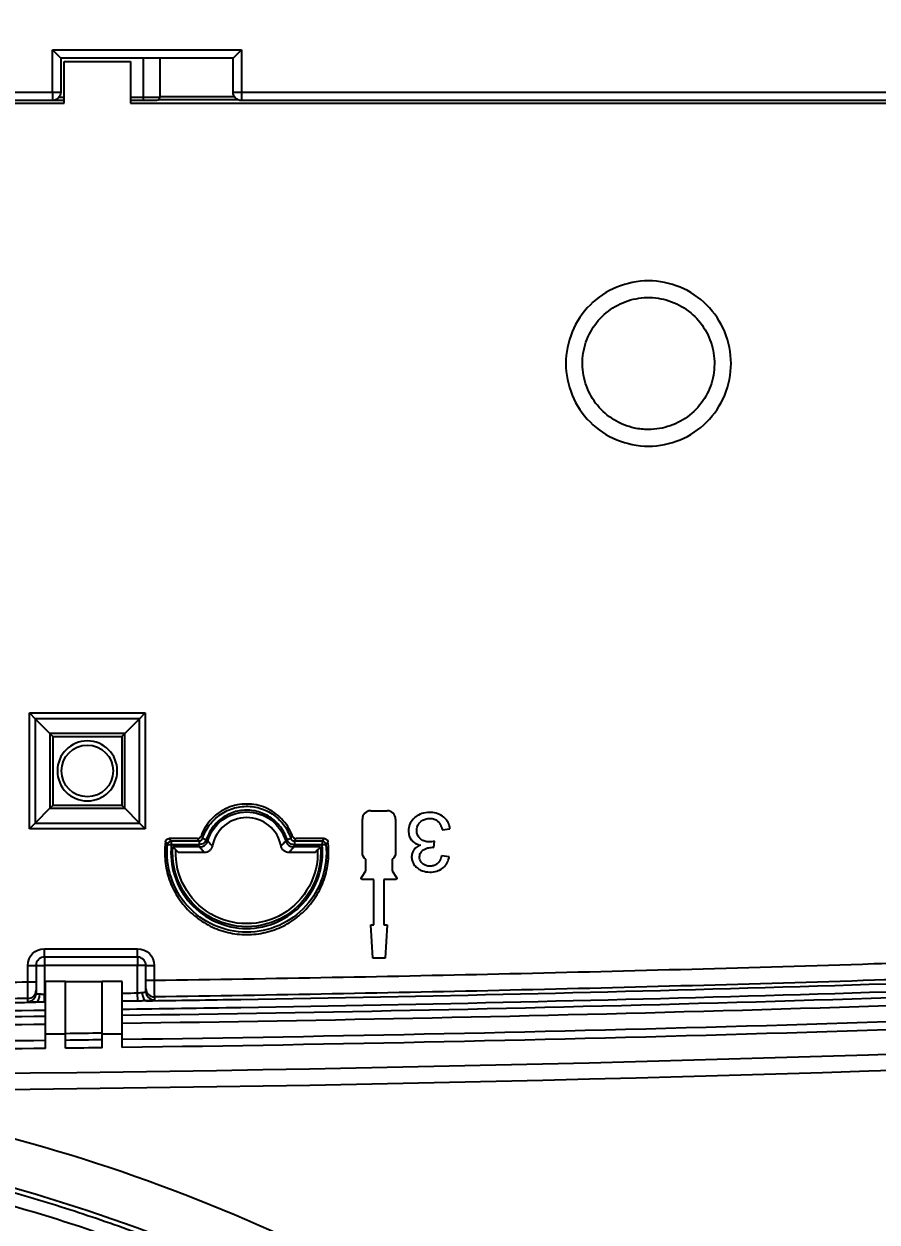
# Model space of a CAD drawing. Header units: millimetres. Extents: x 28 to 2363, y 8 to 1657.
# Drawn here: x 1920.7 to 1971.9, y 1195.3 to 1267.2 of the extents above; entities that cross this region are included whole.
import ezdxf

# ---------------------------------------------------------------- set-up
doc = ezdxf.new("R2010")
doc.units = ezdxf.units.MM
doc.layers.get('Defpoints').update_dxf_attribs({"linetype": 'CONTINUOUS'})
doc.layers.add('1LINE', color=7, linetype='CONTINUOUS')
doc.styles.add('Annotative', font='malgun.ttf')
doc.dimstyles.new('WOO', dxfattribs={"dimtxt": 20, "dimasz": 2, "dimexe": 1.25, "dimexo": 0.3, "dimgap": 1, "dimtad": 1, "dimdec": 1, "dimzin": 1, "dimdsep": 46, "dimtxsty": 'Annotative', "dimcen": 0, "dimclrd": 1, "dimclre": 1, "dimclrt": 2, "dimadec": 0, "dimazin": 0, "dimtfac": 1, "dimtdec": 1, "dimtofl": 0, "dimtmove": 0, "dimatfit": 3, "dimfxl": 0, "dimarcsym": 0})

# ---------------------------------------------------------------- blocks, each defined once
blk = doc.blocks.new('*D31')
at = {"layer": '1LINE', "color": 1, "lineweight": -2}
for p, q in [((1963.641, 1298.544), (2143.909, 1298.544)), ((2142.659, 1296.544), (2142.659, 849.163)), ((1892.986, 847.163), (2143.909, 847.163))]:
    blk.add_line(p, q, dxfattribs=at)
at = {"layer": '1LINE', "color": 1}
for points in [[(2142.326, 1296.544), (2142.993, 1296.544), (2142.659, 1298.544)], [(2142.326, 849.163), (2142.993, 849.163), (2142.659, 847.163)]]:
    blk.add_solid(points, dxfattribs=at)
at = {"layer": 'Defpoints', "color": 0}
for p in [(1963.341, 1298.544), (1892.686, 847.163), (2142.659, 847.163)]:
    blk.add_point(p, dxfattribs=at)
at = {"layer": '1LINE', "color": 2, "insert": (2131.272, 1072.853), "char_height": 20, "attachment_point": 5, "rotation": 90, "style": 'Annotative'}
blk.add_mtext('451', dxfattribs=at)
blk = doc.blocks.new('*D32')
at = {"layer": '1LINE', "color": 1, "lineweight": -2}
for p, q in [((1963.641, 1336.944), (2212.264, 1336.944)), ((2211.014, 1334.944), (2211.014, 849.163)), ((1892.986, 847.163), (2212.264, 847.163))]:
    blk.add_line(p, q, dxfattribs=at)
at = {"layer": '1LINE', "color": 1}
for points in [[(2210.681, 1334.944), (2211.348, 1334.944), (2211.014, 1336.944)], [(2210.681, 849.163), (2211.348, 849.163), (2211.014, 847.163)]]:
    blk.add_solid(points, dxfattribs=at)
at = {"layer": 'Defpoints', "color": 0}
for p in [(1963.341, 1336.944), (1892.686, 847.163), (2211.014, 847.163)]:
    blk.add_point(p, dxfattribs=at)
at = {"layer": '1LINE', "color": 2, "insert": (2199.681, 1092.053), "char_height": 20, "attachment_point": 5, "rotation": 90, "style": 'Annotative'}
blk.add_mtext('490', dxfattribs=at)

msp = doc.modelspace()

# ---------------------------------------------------------------- linework, layer by layer
at = {"layer": '1LINE', "linetype": 'Continuous'}
for p, q in [((1922.418, 1263.125), (1922.418, 1265.675)), ((1922.418, 1265.675), (1922.918, 1265.175)), ((1922.418, 1265.675), (1933.768, 1265.675)), ((1933.268, 1265.175), (1922.918, 1265.175)), ((1922.918, 1265.175), (1922.918, 1263.125)), ((1927.885, 1262.825), (1927.885, 1265.175)), ((1928.868, 1265.175), (1928.868, 1262.825)), ((1933.768, 1265.675), (1933.268, 1265.175)), ((1933.268, 1263.125), (1933.268, 1265.175)), ((1933.768, 1265.675), (1933.768, 1263.125)), ((1923.118, 1264.975), (1927.118, 1264.975)), ((1923.118, 1262.475), (1923.118, 1264.975)), ((1927.118, 1264.975), (1927.118, 1262.475)), ((1869.768, 1263.125), (1922.418, 1263.125)), ((1922.418, 1263.125), (1922.418, 1262.625)), ((1933.768, 1263.125), (1933.768, 1262.625)), ((1933.768, 1263.125), (1986.418, 1263.125)), ((1863.118, 1262.475), (1923.118, 1262.475)), ((1922.418, 1262.625), (1869.768, 1262.625)), ((1923.118, 1262.625), (1922.418, 1262.625)), ((1922.818, 1262.825), (1923.118, 1262.825)), ((1927.118, 1262.825), (1927.885, 1262.825)), ((1927.882, 1262.625), (1927.118, 1262.625)), ((1927.118, 1262.475), (1987.118, 1262.475)), ((1928.668, 1262.625), (1927.882, 1262.625)), ((1927.885, 1262.825), (1928.868, 1262.825)), ((1933.55, 1262.675), (1928.801, 1262.675)), ((1928.868, 1262.875), (1933.335, 1262.875)), ((1986.418, 1262.625), (1933.768, 1262.625)), ((1921.038, 1225.865), (1921.386, 1225.518)), ((1921.038, 1225.865), (1927.999, 1225.865)), ((1921.038, 1218.905), (1921.038, 1225.865)), ((1921.386, 1225.518), (1921.386, 1219.252)), ((1922.275, 1224.628), (1921.386, 1225.518)), ((1927.651, 1225.518), (1921.386, 1225.518)), ((1927.651, 1225.518), (1926.762, 1224.628)), ((1927.651, 1225.518), (1927.999, 1225.865)), ((1927.651, 1219.252), (1927.651, 1225.518)), ((1927.999, 1225.865), (1927.999, 1218.905)), ((1926.762, 1224.628), (1922.275, 1224.628)), ((1922.275, 1224.628), (1922.275, 1220.141)), ((1922.45, 1224.453), (1922.275, 1224.628)), ((1922.45, 1224.453), (1922.45, 1220.316)), ((1922.45, 1224.453), (1926.587, 1224.453)), ((1926.587, 1224.453), (1926.762, 1224.628)), ((1926.587, 1224.453), (1926.587, 1220.316)), ((1926.762, 1220.141), (1926.762, 1224.628)), ((1922.275, 1220.141), (1921.386, 1219.252)), ((1922.45, 1220.316), (1922.275, 1220.141)), ((1922.275, 1220.141), (1926.762, 1220.141)), ((1926.587, 1220.316), (1922.45, 1220.316)), ((1926.762, 1220.141), (1926.587, 1220.316)), ((1927.651, 1219.252), (1926.762, 1220.141)), ((1941.535, 1219.992), (1942.535, 1219.992)), ((1921.038, 1218.905), (1921.386, 1219.252)), ((1921.386, 1219.252), (1927.651, 1219.252)), ((1927.651, 1219.252), (1927.999, 1218.905)), ((1941.035, 1217.492), (1941.035, 1219.492)), ((1943.035, 1219.492), (1943.035, 1217.492)), ((1927.999, 1218.905), (1921.038, 1218.905)), ((1931.128, 1218.324), (1929.441, 1218.324)), ((1938.738, 1218.324), (1937.051, 1218.324)), ((1945.831, 1218.847), (1946.298, 1218.905)), ((1929.562, 1218.187), (1929.562, 1217.955)), ((1929.562, 1218.187), (1931.226, 1218.187)), ((1931.226, 1217.955), (1929.562, 1217.955)), ((1931.269, 1217.824), (1929.655, 1217.824)), ((1931.226, 1218.187), (1931.226, 1217.955)), ((1938.523, 1217.824), (1936.91, 1217.824)), ((1936.953, 1218.187), (1936.953, 1217.955)), ((1936.953, 1218.187), (1938.616, 1218.187)), ((1938.616, 1217.955), (1936.953, 1217.955)), ((1938.616, 1218.187), (1938.616, 1217.955)), ((1945.326, 1217.794), (1945.377, 1218.172)), ((1931.536, 1217.482), (1929.984, 1217.482)), ((1938.194, 1217.482), (1936.642, 1217.482)), ((1941.235, 1217.092), (1941.235, 1217.092)), ((1941.235, 1216.386), (1941.235, 1217.092)), ((1942.835, 1217.092), (1942.835, 1217.092)), ((1942.835, 1217.092), (1942.835, 1216.386)), ((1943.035, 1217.492), (1943.035, 1217.492)), ((1946.251, 1217.221), (1945.784, 1217.298)), ((1940.975, 1215.988), (1941.235, 1216.386)), ((1942.835, 1216.386), (1943.095, 1215.988)), ((1941.035, 1215.877), (1941.035, 1215.877)), ((1941.735, 1215.877), (1941.035, 1215.877)), ((1941.735, 1215.877), (1941.035, 1215.877)), ((1941.735, 1215.877), (1941.735, 1215.877)), ((1941.735, 1213.149), (1941.735, 1215.877)), ((1942.335, 1215.877), (1942.335, 1215.877)), ((1943.035, 1215.877), (1942.335, 1215.877)), ((1942.335, 1215.877), (1942.335, 1213.149)), ((1943.035, 1215.877), (1942.335, 1215.877)), ((1943.035, 1215.877), (1943.035, 1215.877)), ((1941.668, 1211.149), (1941.535, 1213.149)), ((1941.535, 1213.149), (1941.735, 1213.149)), ((1941.668, 1211.149), (1941.535, 1213.149)), ((1942.335, 1213.149), (1942.535, 1213.149)), ((1942.535, 1213.149), (1942.402, 1211.149)), ((1942.535, 1213.149), (1942.402, 1211.149)), ((1921.936, 1211.71), (1927.536, 1211.71)), ((1921.936, 1211.21), (1921.936, 1211.71)), ((1927.536, 1211.21), (1921.936, 1211.21)), ((1921.936, 1211.21), (1921.936, 1210.71)), ((1927.536, 1211.21), (1927.536, 1211.71)), ((1927.536, 1211.21), (1927.536, 1210.71)), ((1941.668, 1211.149), (1941.668, 1211.149)), ((1942.402, 1211.149), (1941.668, 1211.149)), ((1942.402, 1211.149), (1941.668, 1211.149)), ((1942.402, 1211.149), (1942.402, 1211.149)), ((1920.936, 1209.722), (1920.936, 1210.71)), ((1921.436, 1210.71), (1921.436, 1209.722)), ((1921.436, 1210.71), (1921.936, 1210.71)), ((1921.936, 1210.71), (1921.936, 1208.986)), ((1927.536, 1210.71), (1921.936, 1210.71)), ((1927.536, 1209.058), (1927.536, 1210.71)), ((1928.036, 1210.71), (1927.536, 1210.71)), ((1928.036, 1209.819), (1928.036, 1210.71)), ((1928.536, 1210.71), (1928.536, 1209.819)), ((1922.004, 1206.579), (1922.004, 1209.738)), ((1923.204, 1206.579), (1923.204, 1209.738)), ((1923.204, 1209.738), (1925.404, 1209.738)), ((1925.404, 1206.579), (1925.404, 1209.738)), ((1926.604, 1209.738), (1925.404, 1209.738)), ((1926.604, 1206.579), (1926.604, 1209.738)), ((1921.941, 1208.496), (1921.936, 1208.986)), ((1927.543, 1208.568), (1927.536, 1209.058)), ((1923.204, 1206.579), (1922.004, 1206.579)), ((1922.004, 1205.722), (1922.004, 1206.579)), ((1923.204, 1205.736), (1923.204, 1206.579)), ((1925.404, 1205.764), (1925.404, 1206.579)), ((1926.604, 1206.579), (1925.404, 1206.579)), ((1926.604, 1205.781), (1926.604, 1206.579))]:
    msp.add_line(p, q, dxfattribs=at)
at = {"layer": '1LINE', "linetype": 'Continuous', "extrusion": (0, 0, -1)}
msp.add_circle((-1924.518, 1222.385), 1.8, dxfattribs=at)
at = {"layer": '1LINE', "linetype": 'Continuous'}
msp.add_circle((1924.518, 1222.385), 1.55, dxfattribs=at)
at = {"layer": '1LINE', "linetype": 'Continuous', "extrusion": (0, 0, -1)}
for centre, radius, start, end in [((-1922.418, 1263.125), 0.5, 180, 270), ((-1934.089, 1217.482), 2.444, 16.6111, 163.3889), ((-1934.089, 1217.482), 4.447, 175.58704, 4.41296), ((-1934.089, 1217.482), 4.264, 177.86623, 2.13377)]:
    msp.add_arc(centre, radius, start, end, dxfattribs=at)
at = {"layer": '1LINE', "linetype": 'Continuous', "extrusion": (6.12303e-17, -3.74928e-33, -1)}
for centre, radius, start, end in [((-1933.768, 1263.125), 0.5, 270, 0), ((-1928.668, 1262.825), 0.2, 180, 270)]:
    msp.add_arc(centre, radius, start, end, dxfattribs=at)
at = {"layer": '1LINE', "linetype": 'Continuous', "extrusion": (-3.83778e-22, -6.26758e-06, 1)}
for centre, start, end in [((1941.535, 1219.492, -0.008), 90, 180), ((1942.535, 1219.492, -0.008), 0, 90)]:
    msp.add_arc(centre, 0.5, start, end, dxfattribs=at)
at = {"layer": '1LINE', "linetype": 'Continuous'}
msp.add_arc((1934.089, 1217.482), 2.102, 11.06613, 168.93387, dxfattribs=at)
at = {"layer": '1LINE', "linetype": 'Continuous', "extrusion": (3.83778e-22, 6.26757e-06, -1)}
for centre, radius, start, end in [((-1941.535, 1217.492, 0.008), 0.5, 306.8699, 359.98137), ((-1941.535, 1217.492, 0.008), 0.5, 306.8699, 359.98079), ((-1942.535, 1217.492, 0.008), 0.5, 180.01863, 233.1301), ((-1942.535, 1217.492, 0.008), 0.5, 180.01921, 233.1301), ((-1941.035, 1215.949, 0.008), 0.0716, 270, 33.03874), ((-1941.035, 1215.949, 0.008), 0.0716, 270, 359.86704), ((-1943.035, 1215.949, 0.008), 0.0716, 146.96126, 270), ((-1943.035, 1215.949, 0.008), 0.0716, 180.13296, 270), ((-1921.936, 1210.711, 0.008), 1, 0, 89.99964), ((-1927.536, 1210.711, 0.008), 1, 89.99964, 179.99964)]:
    msp.add_arc(centre, radius, start, end, dxfattribs=at)
at = {"layer": '1LINE', "linetype": 'Continuous'}
for centre, major_axis, ratio, start_param, end_param in [((1922.418, 1263.125), (-0.5, 0), 0.000006, 1.570796, 3.141593), ((1933.768, 1263.125), (0.5, 0), 0.000006, 3.141593, 4.712389), ((1927.882, 1262.825), (0, 0.2), 0.017452, 3.141593, 4.712389), ((1931.667, 1218.275), (-0.238, 0.078), 0.000006, 0.380503, 1.570798), ((1936.512, 1218.274), (0.238, 0.078), 0.000006, 4.712387, 5.902677), ((1929.562, 1217.955), (0.186, 0.167), 0.880523, 0.900311, 2.241288), ((1929.562, 1217.955), (0.249, -0.026), 0.000006, 3.521932, 4.71233), ((1938.616, 1217.955), (-0.186, 0.167), 0.880494, 4.041762, 5.383016), ((1938.616, 1217.955), (0.249, 0.026), 0.000006, 4.712464, 5.902891), ((1920.936, 1210.71), (-0.5, 0), 0.000006, 1.570796, 3.141593), ((1928.536, 1210.71), (-0.5, 0), 0.000006, 0.000006, 1.570796), ((1920.936, 1209.722), (-0.5, 0), 0.000006, 1.570796, 3.141593), ((1928.536, 1209.819), (-0.5, 0), 0.000006, 0, 1.570796), ((1920.936, 1209.223), (-0.5, 0), 0.998752, 1.582065, 3.141593), ((1920.936, 1209.036), (-0.5, 0), 0.998752, 1.582064, 3.141593), ((1921.407, 1208.999), (-0.01, -0.5), 0.529059, 0.058882, 1.581223), ((1928.065, 1209.085), (-0.023, 0.499), 0.528742, 1.546832, 3.082724), ((1928.536, 1209.32), (-0.5, 0), 0.998752, 0.000006, 1.585125), ((1928.536, 1209.134), (-0.5, 0), 0.998752, 0.000006, 1.585124)]:
    msp.add_ellipse(centre, major_axis=major_axis, ratio=ratio, start_param=start_param, end_param=end_param, dxfattribs=at)
for points, knots in [([(1958.218, 1241.88), (1956.917, 1241.88), (1955.629, 1242.413), (1953.789, 1244.253), (1953.255, 1245.542), (1953.255, 1248.144), (1953.789, 1249.432), (1955.629, 1251.272), (1956.917, 1251.805), (1959.519, 1251.805), (1960.807, 1251.272), (1962.647, 1249.432), (1963.181, 1248.144), (1963.181, 1245.542), (1962.647, 1244.253), (1960.807, 1242.413), (1959.519, 1241.88), (1958.218, 1241.88)], [0, 0, 0, 0, 0.125, 0.125, 0.25, 0.25, 0.375, 0.375, 0.5, 0.5, 0.625, 0.625, 0.75, 0.75, 0.875, 0.875, 1, 1, 1, 1]), ([(1958.216, 1242.88), (1958.661, 1242.88), (1959.111, 1242.956), (1959.948, 1243.25), (1960.347, 1243.471), (1961.04, 1244.025), (1961.343, 1244.366), (1961.813, 1245.118), (1961.986, 1245.539), (1962.181, 1246.405), (1962.205, 1246.86), (1962.103, 1247.741), (1961.975, 1248.179), (1961.587, 1248.976), (1961.321, 1249.347), (1960.691, 1249.971), (1960.317, 1250.233), (1959.516, 1250.613), (1959.077, 1250.736), (1958.195, 1250.83), (1957.74, 1250.801), (1956.876, 1250.598), (1956.456, 1250.42), (1955.709, 1249.942), (1955.372, 1249.635), (1954.825, 1248.937), (1954.608, 1248.536), (1954.323, 1247.696), (1954.251, 1247.246), (1954.26, 1246.359), (1954.341, 1245.91), (1954.643, 1245.076), (1954.868, 1244.68), (1955.429, 1243.993), (1955.773, 1243.693), (1956.53, 1243.23), (1956.953, 1243.061), (1957.659, 1242.91), (1957.939, 1242.88), (1958.216, 1242.88)], [0, 0, 0, 0, 0.053693, 0.053693, 0.107394, 0.107394, 0.161093, 0.161093, 0.214788, 0.214788, 0.268483, 0.268483, 0.322177, 0.322177, 0.375875, 0.375875, 0.429576, 0.429576, 0.483277, 0.483277, 0.536977, 0.536977, 0.590671, 0.590671, 0.644366, 0.644366, 0.69806, 0.69806, 0.751758, 0.751758, 0.805458, 0.805458, 0.85916, 0.85916, 0.91286, 0.91286, 0.966555, 0.966555, 1, 1, 1, 1]), ([(1936.832, 1218.477), (1936.826, 1218.493), (1936.82, 1218.509), (1936.744, 1218.709), (1936.656, 1218.883), (1936.448, 1219.211), (1936.325, 1219.367), (1936.054, 1219.648), (1935.906, 1219.774), (1935.584, 1219.996), (1935.411, 1220.091), (1935.049, 1220.244), (1934.86, 1220.303), (1934.479, 1220.38), (1934.285, 1220.4), (1933.891, 1220.4), (1933.697, 1220.38), (1933.317, 1220.302), (1933.127, 1220.244), (1932.768, 1220.09), (1932.598, 1219.997), (1932.276, 1219.776), (1932.124, 1219.647), (1931.72, 1219.228), (1931.504, 1218.889), (1931.359, 1218.51), (1931.352, 1218.494), (1931.346, 1218.477)], [0, 0, 0, 0, 0.007277, 0.007277, 0.089375, 0.089375, 0.171473, 0.171473, 0.253572, 0.253572, 0.33567, 0.33567, 0.417769, 0.417769, 0.499867, 0.499867, 0.581966, 0.581966, 0.664064, 0.664064, 0.746162, 0.746162, 0.828261, 0.828261, 0.992458, 0.992458, 1, 1, 1, 1]), ([(1931.446, 1218.347), (1931.488, 1218.475), (1931.54, 1218.601), (1931.74, 1219.001), (1931.928, 1219.26), (1932.376, 1219.694), (1932.64, 1219.875), (1933.204, 1220.136), (1933.513, 1220.22), (1934.132, 1220.28), (1934.452, 1220.256), (1935.057, 1220.107), (1935.35, 1219.98), (1935.872, 1219.639), (1936.106, 1219.421), (1936.486, 1218.927), (1936.635, 1218.643), (1936.732, 1218.347)], [0, 0, 0, 0, 0.057793, 0.057793, 0.192523, 0.192523, 0.327098, 0.327098, 0.461455, 0.461455, 0.596049, 0.596049, 0.73065, 0.73065, 0.865194, 0.865194, 1, 1, 1, 1]), ([(1936.512, 1218.274), (1936.423, 1218.546), (1936.286, 1218.806), (1935.938, 1219.259), (1935.723, 1219.459), (1935.245, 1219.771), (1934.976, 1219.888), (1934.421, 1220.025), (1934.129, 1220.046), (1933.561, 1219.991), (1933.278, 1219.915), (1932.76, 1219.675), (1932.519, 1219.509), (1932.109, 1219.111), (1931.936, 1218.874), (1931.753, 1218.507), (1931.706, 1218.392), (1931.667, 1218.275)], [0, 0, 0, 0, 0.134808, 0.134808, 0.269359, 0.269359, 0.403964, 0.403964, 0.538546, 0.538546, 0.672908, 0.672908, 0.807499, 0.807499, 0.942257, 0.942257, 1, 1, 1, 1]), ([(1945.921, 1219.616), (1945.817, 1219.702), (1945.697, 1219.77), (1945.444, 1219.858), (1945.31, 1219.882), (1945.021, 1219.896), (1944.864, 1219.884), (1944.576, 1219.816), (1944.442, 1219.762), (1944.27, 1219.652), (1944.219, 1219.613), (1944.172, 1219.572)], [0, 0, 0, 0, 0.214789, 0.214789, 0.427845, 0.427845, 0.675057, 0.675057, 0.899837, 0.899837, 1, 1, 1, 1]), ([(1944.172, 1219.572), (1944.066, 1219.479), (1943.973, 1219.366), (1943.855, 1219.13), (1943.822, 1219.007), (1943.804, 1218.776), (1943.81, 1218.665), (1943.855, 1218.472), (1943.889, 1218.387), (1943.985, 1218.235), (1944.047, 1218.167), (1944.187, 1218.057), (1944.266, 1218.014), (1944.403, 1217.962), (1944.461, 1217.945), (1944.519, 1217.933)], [0, 0, 0, 0, 0.202714, 0.202714, 0.379695, 0.379695, 0.534618, 0.534618, 0.662465, 0.662465, 0.790525, 0.790525, 0.916288, 0.916288, 1, 1, 1, 1]), ([(1945.377, 1218.172), (1945.247, 1218.14), (1945.112, 1218.117), (1944.892, 1218.132), (1944.806, 1218.15), (1944.645, 1218.215), (1944.57, 1218.263), (1944.449, 1218.377), (1944.399, 1218.443), (1944.334, 1218.58), (1944.315, 1218.652), (1944.3, 1218.794), (1944.303, 1218.867), (1944.33, 1219.023), (1944.362, 1219.108), (1944.449, 1219.243), (1944.5, 1219.3), (1944.621, 1219.403), (1944.695, 1219.448), (1944.853, 1219.51), (1944.939, 1219.528), (1945.117, 1219.539), (1945.212, 1219.532), (1945.374, 1219.488), (1945.444, 1219.455), (1945.524, 1219.4), (1945.541, 1219.387), (1945.557, 1219.374)], [0, 0, 0, 0, 0.127923, 0.127923, 0.210044, 0.210044, 0.292918, 0.292918, 0.368996, 0.368996, 0.437223, 0.437223, 0.505101, 0.505101, 0.588163, 0.588163, 0.658725, 0.658725, 0.738747, 0.738747, 0.820597, 0.820597, 0.908301, 0.908301, 0.98026, 0.98026, 1, 1, 1, 1]), ([(1945.557, 1219.374), (1945.605, 1219.333), (1945.647, 1219.284), (1945.738, 1219.145), (1945.777, 1219.047), (1945.815, 1218.914), (1945.824, 1218.881), (1945.831, 1218.847)], [0, 0, 0, 0, 0.313914, 0.313914, 0.829214, 0.829214, 1, 1, 1, 1]), ([(1946.298, 1218.905), (1946.29, 1218.978), (1946.276, 1219.05), (1946.221, 1219.23), (1946.168, 1219.335), (1946.049, 1219.497), (1945.987, 1219.56), (1945.921, 1219.616)], [0, 0, 0, 0, 0.26615, 0.26615, 0.683489, 0.683489, 1, 1, 1, 1]), ([(1929.21, 1218.122), (1929.214, 1218.148), (1929.222, 1218.174), (1929.245, 1218.222), (1929.261, 1218.244), (1929.299, 1218.279), (1929.32, 1218.294), (1929.366, 1218.314), (1929.391, 1218.32), (1929.424, 1218.323), (1929.432, 1218.324), (1929.441, 1218.324)], [0, 0, 0, 0, 0.237949, 0.237949, 0.476927, 0.476927, 0.703275, 0.703275, 0.926701, 0.926701, 1, 1, 1, 1]), ([(1929.441, 1218.324), (1929.451, 1218.311), (1929.462, 1218.299), (1929.503, 1218.253), (1929.532, 1218.22), (1929.562, 1218.187)], [0, 0, 0, 0, 0.271692, 0.271692, 1, 1, 1, 1]), ([(1931.128, 1218.324), (1931.154, 1218.324), (1931.181, 1218.328), (1931.23, 1218.345), (1931.254, 1218.358), (1931.294, 1218.39), (1931.311, 1218.41), (1931.333, 1218.446), (1931.34, 1218.461), (1931.346, 1218.477)], [0, 0, 0, 0, 0.276926, 0.276926, 0.55465, 0.55465, 0.822888, 0.822888, 1, 1, 1, 1]), ([(1931.226, 1218.187), (1931.221, 1218.193), (1931.216, 1218.2), (1931.198, 1218.225), (1931.186, 1218.242), (1931.16, 1218.278), (1931.148, 1218.295), (1931.133, 1218.317), (1931.13, 1218.32), (1931.128, 1218.324)], [0, 0, 0, 0, 0.148548, 0.148548, 0.535578, 0.535578, 0.922608, 0.922608, 1, 1, 1, 1]), ([(1931.226, 1218.187), (1931.253, 1218.184), (1931.281, 1218.186), (1931.327, 1218.199), (1931.346, 1218.208), (1931.368, 1218.223), (1931.373, 1218.226), (1931.395, 1218.245), (1931.41, 1218.263), (1931.423, 1218.285), (1931.424, 1218.287), (1931.435, 1218.308), (1931.442, 1218.327), (1931.446, 1218.347)], [0, 0, 0, 0, 0.277101, 0.277101, 0.48078, 0.48078, 0.539653, 0.539653, 0.76933, 0.76933, 0.795908, 0.795908, 1, 1, 1, 1]), ([(1931.346, 1218.477), (1931.349, 1218.473), (1931.351, 1218.47), (1931.367, 1218.45), (1931.379, 1218.433), (1931.405, 1218.399), (1931.418, 1218.383), (1931.436, 1218.359), (1931.441, 1218.353), (1931.446, 1218.347)], [0, 0, 0, 0, 0.077406, 0.077406, 0.464478, 0.464478, 0.851481, 0.851481, 1, 1, 1, 1]), ([(1936.732, 1218.347), (1936.737, 1218.353), (1936.742, 1218.359), (1936.76, 1218.383), (1936.773, 1218.399), (1936.799, 1218.433), (1936.812, 1218.45), (1936.827, 1218.47), (1936.83, 1218.473), (1936.832, 1218.477)], [0, 0, 0, 0, 0.148519, 0.148519, 0.535526, 0.535526, 0.922612, 0.922612, 1, 1, 1, 1]), ([(1936.732, 1218.347), (1936.738, 1218.32), (1936.749, 1218.294), (1936.776, 1218.254), (1936.79, 1218.239), (1936.811, 1218.223), (1936.816, 1218.219), (1936.84, 1218.204), (1936.862, 1218.195), (1936.887, 1218.19), (1936.89, 1218.189), (1936.912, 1218.186), (1936.933, 1218.185), (1936.953, 1218.187)], [0, 0, 0, 0, 0.277262, 0.277262, 0.480895, 0.480895, 0.539831, 0.539831, 0.770426, 0.770426, 0.796202, 0.796202, 1, 1, 1, 1]), ([(1936.832, 1218.477), (1936.841, 1218.452), (1936.854, 1218.429), (1936.887, 1218.388), (1936.907, 1218.37), (1936.951, 1218.344), (1936.976, 1218.334), (1937.017, 1218.326), (1937.034, 1218.324), (1937.051, 1218.324)], [0, 0, 0, 0, 0.276966, 0.276966, 0.554733, 0.554733, 0.823005, 0.823005, 1, 1, 1, 1]), ([(1937.051, 1218.324), (1937.048, 1218.32), (1937.046, 1218.317), (1937.031, 1218.295), (1937.018, 1218.278), (1936.993, 1218.242), (1936.98, 1218.225), (1936.963, 1218.2), (1936.958, 1218.193), (1936.953, 1218.187)], [0, 0, 0, 0, 0.077373, 0.077373, 0.464413, 0.464413, 0.851453, 0.851453, 1, 1, 1, 1]), ([(1938.616, 1218.187), (1938.646, 1218.22), (1938.676, 1218.253), (1938.716, 1218.299), (1938.727, 1218.311), (1938.738, 1218.324)], [0, 0, 0, 0, 0.72829, 0.72829, 1, 1, 1, 1]), ([(1938.738, 1218.324), (1938.765, 1218.324), (1938.791, 1218.32), (1938.842, 1218.303), (1938.866, 1218.289), (1938.906, 1218.257), (1938.923, 1218.237), (1938.949, 1218.194), (1938.958, 1218.171), (1938.966, 1218.138), (1938.967, 1218.13), (1938.968, 1218.122)], [0, 0, 0, 0, 0.237915, 0.237915, 0.476863, 0.476863, 0.703144, 0.703144, 0.926572, 0.926572, 1, 1, 1, 1]), ([(2089.73, 1217.874), (2090.367, 1208.165), (2090.896, 1198.423), (2091.865, 1176.548), (2092.303, 1164.413), (2092.892, 1140.089), (2093.017, 1127.899), (2092.489, 1103.463), (2091.835, 1091.223), (2089.323, 1066.695), (2087.483, 1054.465), (2079.895, 1018.151), (2072.069, 994.433), (2056.333, 961.024), (2050.4, 950.216), (2037.006, 929.328), (2029.646, 919.416), (2017.625, 905.446), (2013.454, 900.933), (2004.755, 892.219), (2000.244, 888.005), (1985.941, 876.032), (1975.488, 869.164), (1953.136, 858.213), (1941.298, 854.057), (1917.346, 848.55), (1905.136, 847.156), (1892.686, 847.163)], [0, 0, 0, 0, 0.063029, 0.063029, 0.14111, 0.14111, 0.219191, 0.219191, 0.297272, 0.297272, 0.375352, 0.375352, 0.531514, 0.531514, 0.609595, 0.609595, 0.687676, 0.687676, 0.726717, 0.726717, 0.765757, 0.765757, 0.843838, 0.843838, 0.921919, 0.921919, 1, 1, 1, 1]), ([(1929.21, 1218.122), (1929.191, 1217.973), (1929.178, 1217.823), (1929.158, 1217.3), (1929.186, 1216.922), (1929.33, 1216.175), (1929.443, 1215.818), (1929.75, 1215.13), (1929.947, 1214.799), (1930.401, 1214.203), (1930.664, 1213.928), (1931.25, 1213.445), (1931.564, 1213.241), (1932.24, 1212.906), (1932.602, 1212.776), (1933.331, 1212.605), (1933.71, 1212.561), (1934.469, 1212.561), (1934.84, 1212.604), (1935.577, 1212.776), (1935.937, 1212.906), (1936.608, 1213.238), (1936.93, 1213.446), (1937.513, 1213.927), (1937.772, 1214.197), (1938.233, 1214.8), (1938.427, 1215.128), (1938.733, 1215.811), (1938.849, 1216.178), (1938.992, 1216.919), (1939.021, 1217.292), (1939.001, 1217.823), (1938.988, 1217.973), (1938.968, 1218.122)], [0, 0, 0, 0, 0.026819, 0.026819, 0.094412, 0.094412, 0.162005, 0.162005, 0.229597, 0.229597, 0.29719, 0.29719, 0.364783, 0.364783, 0.432376, 0.432376, 0.499969, 0.499969, 0.567561, 0.567561, 0.635154, 0.635154, 0.702747, 0.702747, 0.77034, 0.77034, 0.837933, 0.837933, 0.905526, 0.905526, 0.973118, 0.973118, 1, 1, 1, 1]), ([(1938.847, 1217.979), (1938.987, 1216.644), (1938.543, 1215.278), (1936.742, 1213.279), (1935.426, 1212.698), (1932.753, 1212.698), (1931.43, 1213.287), (1929.642, 1215.271), (1929.191, 1216.639), (1929.332, 1217.979)], [0, 0, 0, 0, 0.25, 0.25, 0.5, 0.5, 0.75, 0.75, 1, 1, 1, 1]), ([(1929.332, 1217.979), (1929.302, 1218.014), (1929.272, 1218.048), (1929.232, 1218.096), (1929.221, 1218.109), (1929.21, 1218.122), (1929.21, 1218.122), (1929.21, 1218.122)], [0, 0, 0, 0, 0.728396, 0.728396, 0.999911, 0.999911, 1, 1, 1, 1]), ([(1929.562, 1217.955), (1929.429, 1216.685), (1929.856, 1215.381), (1931.558, 1213.491), (1932.816, 1212.93), (1935.36, 1212.93), (1936.613, 1213.483), (1938.327, 1215.385), (1938.749, 1216.684), (1938.616, 1217.955)], [0, 0, 0, 0, 0.25, 0.25, 0.5, 0.5, 0.75, 0.75, 1, 1, 1, 1]), ([(1931.667, 1218.275), (1931.655, 1218.238), (1931.639, 1218.202), (1931.592, 1218.127), (1931.557, 1218.088), (1931.477, 1218.023), (1931.43, 1217.997), (1931.331, 1217.963), (1931.278, 1217.955), (1931.226, 1217.955)], [0, 0, 0, 0, 0.197539, 0.197539, 0.458664, 0.458664, 0.729748, 0.729748, 1, 1, 1, 1]), ([(1931.269, 1217.824), (1931.324, 1217.824), (1931.381, 1217.833), (1931.487, 1217.87), (1931.537, 1217.898), (1931.624, 1217.968), (1931.662, 1218.011), (1931.716, 1218.096), (1931.734, 1218.138), (1931.747, 1218.18)], [0, 0, 0, 0, 0.263628, 0.263628, 0.527273, 0.527273, 0.790687, 0.790687, 1, 1, 1, 1]), ([(1931.536, 1217.482), (1931.479, 1217.551), (1931.424, 1217.62), (1931.336, 1217.734), (1931.302, 1217.779), (1931.269, 1217.824)], [0, 0, 0, 0, 0.607271, 0.607271, 1, 1, 1, 1]), ([(1932.026, 1217.885), (1932.016, 1217.83), (1931.995, 1217.776), (1931.939, 1217.68), (1931.902, 1217.636), (1931.816, 1217.564), (1931.767, 1217.535), (1931.658, 1217.493), (1931.597, 1217.482), (1931.536, 1217.482)], [0, 0, 0, 0, 0.244849, 0.244849, 0.489718, 0.489718, 0.734324, 0.734324, 1, 1, 1, 1]), ([(1931.747, 1218.18), (1931.782, 1218.141), (1931.818, 1218.102), (1931.91, 1218.003), (1931.967, 1217.944), (1932.026, 1217.885)], [0, 0, 0, 0, 0.392739, 0.392739, 1, 1, 1, 1]), ([(1936.152, 1217.885), (1936.211, 1217.944), (1936.269, 1218.003), (1936.361, 1218.102), (1936.397, 1218.141), (1936.432, 1218.18)], [0, 0, 0, 0, 0.607261, 0.607261, 1, 1, 1, 1]), ([(1936.642, 1217.482), (1936.586, 1217.482), (1936.53, 1217.491), (1936.424, 1217.528), (1936.374, 1217.556), (1936.287, 1217.626), (1936.248, 1217.669), (1936.187, 1217.768), (1936.164, 1217.826), (1936.152, 1217.885)], [0, 0, 0, 0, 0.244849, 0.244849, 0.489718, 0.489718, 0.734325, 0.734325, 1, 1, 1, 1]), ([(1936.432, 1218.18), (1936.448, 1218.127), (1936.473, 1218.075), (1936.539, 1217.985), (1936.58, 1217.945), (1936.671, 1217.881), (1936.724, 1217.857), (1936.82, 1217.83), (1936.865, 1217.824), (1936.91, 1217.824)], [0, 0, 0, 0, 0.263628, 0.263628, 0.527273, 0.527273, 0.790687, 0.790687, 1, 1, 1, 1]), ([(1936.953, 1217.955), (1936.914, 1217.955), (1936.876, 1217.959), (1936.789, 1217.98), (1936.742, 1218.001), (1936.655, 1218.056), (1936.616, 1218.093), (1936.553, 1218.177), (1936.528, 1218.225), (1936.512, 1218.274)], [0, 0, 0, 0, 0.197364, 0.197364, 0.45853, 0.45853, 0.729684, 0.729684, 1, 1, 1, 1]), ([(1936.91, 1217.824), (1936.877, 1217.779), (1936.843, 1217.734), (1936.754, 1217.62), (1936.699, 1217.551), (1936.642, 1217.482)], [0, 0, 0, 0, 0.392729, 0.392729, 1, 1, 1, 1]), ([(1938.968, 1218.122), (1938.968, 1218.122), (1938.968, 1218.122), (1938.957, 1218.109), (1938.947, 1218.096), (1938.906, 1218.048), (1938.877, 1218.013), (1938.847, 1217.979)], [0, 0, 0, 0, 0.00009, 0.00009, 0.271628, 0.271628, 1, 1, 1, 1]), ([(1944.128, 1217.637), (1944.082, 1217.573), (1944.046, 1217.501), (1944.002, 1217.351), (1943.993, 1217.271), (1943.999, 1217.111), (1944.015, 1217.03), (1944.066, 1216.89), (1944.097, 1216.829), (1944.134, 1216.773)], [0, 0, 0, 0, 0.257108, 0.257108, 0.514249, 0.514249, 0.780292, 0.780292, 1, 1, 1, 1]), ([(1944.519, 1217.933), (1944.476, 1217.915), (1944.433, 1217.894), (1944.352, 1217.847), (1944.313, 1217.821), (1944.22, 1217.748), (1944.169, 1217.695), (1944.128, 1217.637)], [0, 0, 0, 0, 0.282425, 0.282425, 0.565316, 0.565316, 1, 1, 1, 1]), ([(1945.784, 1217.298), (1945.765, 1217.181), (1945.729, 1217.063), (1945.631, 1216.904), (1945.585, 1216.852), (1945.478, 1216.766), (1945.417, 1216.732), (1945.288, 1216.686), (1945.218, 1216.673), (1945.069, 1216.665), (1944.986, 1216.67), (1944.843, 1216.705), (1944.779, 1216.73), (1944.667, 1216.802), (1944.616, 1216.848), (1944.537, 1216.953), (1944.508, 1217.012), (1944.478, 1217.127), (1944.473, 1217.182), (1944.477, 1217.301), (1944.489, 1217.366), (1944.531, 1217.473), (1944.558, 1217.518), (1944.626, 1217.595), (1944.668, 1217.629), (1944.713, 1217.656)], [0, 0, 0, 0, 0.145479, 0.145479, 0.228292, 0.228292, 0.310999, 0.310999, 0.394549, 0.394549, 0.492525, 0.492525, 0.573123, 0.573123, 0.653979, 0.653979, 0.73177, 0.73177, 0.797599, 0.797599, 0.875337, 0.875337, 0.936526, 0.936526, 1, 1, 1, 1]), ([(1944.713, 1217.656), (1944.763, 1217.686), (1944.817, 1217.712), (1944.924, 1217.753), (1944.978, 1217.768), (1945.08, 1217.788), (1945.129, 1217.794), (1945.227, 1217.801), (1945.276, 1217.8), (1945.326, 1217.794)], [0, 0, 0, 0, 0.27602, 0.27602, 0.539398, 0.539398, 0.767096, 0.767096, 1, 1, 1, 1]), ([(1944.534, 1216.437), (1944.67, 1216.374), (1944.82, 1216.334), (1945.118, 1216.307), (1945.271, 1216.314), (1945.537, 1216.372), (1945.655, 1216.417), (1945.865, 1216.545), (1945.961, 1216.629), (1946.105, 1216.816), (1946.159, 1216.919), (1946.22, 1217.089), (1946.238, 1217.155), (1946.251, 1217.221)], [0, 0, 0, 0, 0.207361, 0.207361, 0.413194, 0.413194, 0.5822, 0.5822, 0.752095, 0.752095, 0.90772, 0.90772, 1, 1, 1, 1]), ([(1944.134, 1216.773), (1944.16, 1216.732), (1944.19, 1216.694), (1944.256, 1216.623), (1944.292, 1216.591), (1944.393, 1216.512), (1944.462, 1216.471), (1944.534, 1216.437)], [0, 0, 0, 0, 0.273764, 0.273764, 0.547391, 0.547391, 1, 1, 1, 1]), ([(1892.685, 850.645), (1904.707, 850.639), (1916.706, 851.985), (1940.14, 857.354), (1951.333, 861.286), (1972.678, 871.594), (1982.867, 878.142), (1996.799, 889.608), (2001.192, 893.654), (2009.649, 902.003), (2013.702, 906.322), (2025.388, 919.674), (2032.536, 929.108), (2045.612, 948.99), (2051.547, 959.47), (2067.29, 991.805), (2074.949, 1014.109), (2082.814, 1048.358), (2084.799, 1059.924), (2087.677, 1083.307), (2088.556, 1095.157), (2089.899, 1130.655), (2089.198, 1154.277), (2087.832, 1189.732), (2087.249, 1201.739), (2086.509, 1213.693)], [0, 0, 0, 0, 0.076741, 0.076741, 0.153483, 0.153483, 0.230224, 0.230224, 0.268595, 0.268595, 0.306966, 0.306966, 0.383707, 0.383707, 0.460449, 0.460449, 0.613932, 0.613932, 0.690673, 0.690673, 0.767415, 0.767415, 0.920898, 0.920898, 1, 1, 1, 1]), ([(1921.936, 1211.21), (1921.88, 1211.21), (1921.823, 1211.201), (1921.717, 1211.164), (1921.667, 1211.136), (1921.58, 1211.066), (1921.541, 1211.023), (1921.482, 1210.928), (1921.46, 1210.875), (1921.44, 1210.784), (1921.436, 1210.747), (1921.436, 1210.71)], [0, 0, 0, 0, 0.214941, 0.214941, 0.429883, 0.429883, 0.644824, 0.644824, 0.859766, 0.859766, 1, 1, 1, 1]), ([(1928.036, 1210.71), (1928.036, 1210.766), (1928.026, 1210.823), (1927.989, 1210.929), (1927.961, 1210.979), (1927.891, 1211.066), (1927.848, 1211.105), (1927.753, 1211.164), (1927.7, 1211.186), (1927.61, 1211.206), (1927.572, 1211.21), (1927.536, 1211.21)], [0, 0, 0, 0, 0.214941, 0.214941, 0.429881, 0.429881, 0.644822, 0.644822, 0.859762, 0.859762, 1, 1, 1, 1]), ([(1928.536, 1209.819), (1935.655, 1209.922), (1942.775, 1210.055), (1957.183, 1210.385), (1964.472, 1210.586), (1976.618, 1210.969), (1981.476, 1211.126), (1991.202, 1211.437), (1996.07, 1211.592), (2001.105, 1211.753), (2001.271, 1211.758), (2001.438, 1211.764)], [0, 0, 0, 0, 0.292906, 0.292906, 0.592859, 0.592859, 0.792789, 0.792789, 0.993141, 0.993141, 1, 1, 1, 1]), ([(1928.072, 1208.585), (1929.958, 1208.612), (1931.844, 1208.641), (1944.935, 1208.856), (1956.138, 1209.114), (1978.367, 1209.783), (1989.394, 1210.151), (2000.422, 1210.503)], [0, 0, 0, 0, 0.07819, 0.07819, 0.542669, 0.542669, 1, 1, 1, 1]), ([(2000.422, 1210.732), (1999.928, 1210.716), (1999.433, 1210.7), (1996.274, 1210.599), (1993.608, 1210.514), (1984.559, 1210.226), (1978.176, 1210.018), (1964.501, 1209.588), (1957.209, 1209.386), (1942.792, 1209.056), (1935.668, 1208.923), (1928.543, 1208.821)], [0, 0, 0, 0, 0.020635, 0.020635, 0.131891, 0.131891, 0.398363, 0.398363, 0.702705, 0.702705, 1, 1, 1, 1]), ([(1910.597, 1209.627), (1912.317, 1209.639), (1914.036, 1209.653), (1917.482, 1209.685), (1919.209, 1209.703), (1920.936, 1209.722)], [0, 0, 0, 0, 0.498929, 0.498929, 1, 1, 1, 1]), ([(1920.941, 1208.723), (1920.941, 1208.729), (1920.941, 1208.754), (1920.941, 1208.838), (1920.94, 1208.899), (1920.94, 1209.047), (1920.939, 1209.137), (1920.938, 1209.333), (1920.937, 1209.441), (1920.936, 1209.608), (1920.936, 1209.665), (1920.936, 1209.722)], [0, 0, 0, 0, 0.221997, 0.221997, 0.443991, 0.443991, 0.665989, 0.665989, 0.887998, 0.887998, 1, 1, 1, 1]), ([(1921.436, 1209.722), (1921.436, 1209.693), (1921.436, 1209.665), (1921.436, 1209.582), (1921.436, 1209.527), (1921.436, 1209.43), (1921.436, 1209.385), (1921.436, 1209.311), (1921.436, 1209.28), (1921.436, 1209.238), (1921.436, 1209.225), (1921.436, 1209.223)], [0, 0, 0, 0, 0.112005, 0.112005, 0.334017, 0.334017, 0.556016, 0.556016, 0.778008, 0.778008, 1, 1, 1, 1]), ([(2000.438, 1210.004), (1989.41, 1209.652), (1978.382, 1209.283), (1956.151, 1208.615), (1944.945, 1208.357), (1931.361, 1208.133), (1928.983, 1208.098), (1926.605, 1208.065)], [0, 0, 0, 0, 0.448158, 0.448158, 0.9034, 0.9034, 1, 1, 1, 1]), ([(1928.036, 1209.32), (1928.036, 1209.321), (1928.036, 1209.325), (1928.036, 1209.344), (1928.036, 1209.366), (1928.036, 1209.425), (1928.036, 1209.463), (1928.036, 1209.551), (1928.036, 1209.601), (1928.036, 1209.707), (1928.036, 1209.763), (1928.036, 1209.819)], [0, 0, 0, 0, 0.111893, 0.111893, 0.333899, 0.333899, 0.555926, 0.555926, 0.777963, 0.777963, 1, 1, 1, 1]), ([(1928.536, 1209.819), (1928.536, 1209.708), (1928.537, 1209.594), (1928.539, 1209.383), (1928.54, 1209.282), (1928.541, 1209.107), (1928.541, 1209.031), (1928.542, 1208.912), (1928.542, 1208.868), (1928.543, 1208.831), (1928.543, 1208.824), (1928.543, 1208.821)], [0, 0, 0, 0, 0.222029, 0.222029, 0.444063, 0.444063, 0.666091, 0.666091, 0.888102, 0.888102, 1, 1, 1, 1]), ([(1921.436, 1209.036), (1921.436, 1209.033), (1921.44, 1209.029), (1921.46, 1209.02), (1921.482, 1209.016), (1921.542, 1209.007), (1921.58, 1209.004), (1921.639, 1209.001), (1921.655, 1209), (1921.671, 1208.999)], [0, 0, 0, 0, 0.219623, 0.219623, 0.552959, 0.552959, 0.88554, 0.88554, 1, 1, 1, 1]), ([(1921.671, 1208.999), (1921.702, 1208.998), (1921.736, 1208.995), (1921.823, 1208.988), (1921.88, 1208.985), (1921.936, 1208.986)], [0, 0, 0, 0, 0.396146, 0.396146, 1, 1, 1, 1]), ([(1926.604, 1209.045), (1926.646, 1209.046), (1926.688, 1209.046), (1926.998, 1209.05), (1927.267, 1209.054), (1927.536, 1209.058)], [0, 0, 0, 0, 0.135211, 0.135211, 1, 1, 1, 1]), ([(1927.536, 1209.058), (1927.573, 1209.059), (1927.61, 1209.062), (1927.7, 1209.072), (1927.753, 1209.08), (1927.8, 1209.085)], [0, 0, 0, 0, 0.394965, 0.394965, 1, 1, 1, 1]), ([(1927.8, 1209.085), (1927.848, 1209.089), (1927.891, 1209.094), (1927.961, 1209.105), (1927.989, 1209.11), (1928.026, 1209.122), (1928.036, 1209.128), (1928.036, 1209.134)], [0, 0, 0, 0, 0.332892, 0.332892, 0.666421, 0.666421, 1, 1, 1, 1]), ([(1920.941, 1208.723), (1919.216, 1208.704), (1917.49, 1208.686), (1914.045, 1208.654), (1912.325, 1208.64), (1910.605, 1208.628)], [0, 0, 0, 0, 0.50082, 0.50082, 1, 1, 1, 1]), ([(1920.941, 1208.537), (1920.941, 1208.554), (1920.941, 1208.57), (1920.941, 1208.632), (1920.941, 1208.678), (1920.941, 1208.723)], [0, 0, 0, 0, 0.268022, 0.268022, 1, 1, 1, 1]), ([(1921.412, 1208.5), (1921.379, 1208.501), (1921.348, 1208.501), (1921.23, 1208.505), (1921.154, 1208.508), (1921.035, 1208.516), (1920.991, 1208.521), (1920.95, 1208.53), (1920.941, 1208.533), (1920.941, 1208.537)], [0, 0, 0, 0, 0.114649, 0.114649, 0.447509, 0.447509, 0.780686, 0.780686, 1, 1, 1, 1]), ([(1921.941, 1208.496), (1921.831, 1208.495), (1921.72, 1208.496), (1921.544, 1208.498), (1921.478, 1208.5), (1921.412, 1208.5)], [0, 0, 0, 0, 0.618009, 0.618009, 1, 1, 1, 1]), ([(1928.072, 1208.585), (1927.971, 1208.582), (1927.867, 1208.577), (1927.689, 1208.571), (1927.616, 1208.569), (1927.543, 1208.568)], [0, 0, 0, 0, 0.590408, 0.590408, 1, 1, 1, 1]), ([(1928.543, 1208.634), (1928.543, 1208.629), (1928.523, 1208.623), (1928.449, 1208.611), (1928.393, 1208.605), (1928.253, 1208.595), (1928.167, 1208.59), (1928.072, 1208.585)], [0, 0, 0, 0, 0.333426, 0.333426, 0.666866, 0.666866, 1, 1, 1, 1]), ([(1928.543, 1208.821), (1928.543, 1208.804), (1928.543, 1208.787), (1928.543, 1208.725), (1928.543, 1208.68), (1928.543, 1208.634)], [0, 0, 0, 0, 0.268022, 0.268022, 1, 1, 1, 1]), ([(1905.133, 1203.224), (1909.754, 1202.674), (1914.321, 1201.818), (1927.281, 1198.483), (1935.244, 1195.306), (1942.667, 1191.262)], [0, 0, 0, 0, 0.345967, 0.345967, 1, 1, 1, 1]), ([(1941.709, 1188.443), (1934.461, 1192.459), (1926.667, 1195.633), (1914.192, 1198.912), (1909.927, 1199.748), (1903.507, 1200.579), (1901.357, 1200.786), (1897.036, 1201.063), (1894.837, 1201.132), (1892.686, 1201.132)], [0, 0, 0, 0, 0.5, 0.5, 0.75, 0.75, 0.875, 0.875, 1, 1, 1, 1]), ([(1894.694, 1200.844), (1896.207, 1200.795), (1899.226, 1200.697), (1903.728, 1200.295), (1908.192, 1199.706), (1912.618, 1198.915), (1917.004, 1197.928), (1921.342, 1196.747), (1925.617, 1195.376), (1929.802, 1193.826), (1933.874, 1192.11), (1937.822, 1190.239), (1943.436, 1187.275), (1952.696, 1181.48), (1962.161, 1173.5), (1969.832, 1165.083), (1975.186, 1158.145), (1979.321, 1151.77), (1982.023, 1146.765), (1983.685, 1143.489), (1984.984, 1140.69), (1985.917, 1138.442), (1986.375, 1137.337)], [0, 0, 0, 0, 0.036407, 0.072651, 0.108822, 0.145031, 0.181384, 0.217884, 0.254529, 0.291258, 0.327782, 0.364037, 0.400113, 0.486826, 0.639934, 0.716991, 0.783959, 0.870317, 0.917837, 0.935137, 0.968129, 1, 1, 1, 1]), ([(1985.77, 1136.711), (1982.308, 1145.426), (1977.661, 1153.577), (1966.082, 1168.625), (1959.132, 1175.421), (1947.382, 1183.933), (1943.236, 1186.505), (1934.439, 1191.081), (1929.774, 1193.084), (1920.128, 1196.369), (1915.119, 1197.659), (1905.02, 1199.441), (1899.896, 1199.942), (1894.696, 1200.044)], [0, 0, 0, 0, 0.25, 0.25, 0.5, 0.5, 0.625, 0.625, 0.75, 0.75, 0.875, 0.875, 1, 1, 1, 1]), ([(1942.667, 1191.262), (1965.592, 1192.862), (1988.516, 1194.482), (2034.395, 1197.334), (2057.35, 1198.547), (2080.309, 1199.682)], [0, 0, 0, 0, 0.5, 0.5, 1, 1, 1, 1])]:
    msp.add_open_spline(points, degree=3, knots=knots, dxfattribs=at)
for points, degree in [([(1929.655, 1217.824), (1929.712, 1217.763), (1929.77, 1217.702), (1929.829, 1217.64)], 3), ([(1929.829, 1217.64), (1929.88, 1217.587), (1929.932, 1217.535), (1929.984, 1217.482)], 3), ([(1938.194, 1217.482), (1938.247, 1217.535), (1938.299, 1217.587), (1938.35, 1217.64)], 3), ([(1938.35, 1217.64), (1938.409, 1217.702), (1938.466, 1217.763), (1938.523, 1217.824)], 3), ([(1898.697, 1204.098), (1958.387, 1204.248), (2018.063, 1206.555), (2077.587, 1211.001)], 3), ([(2077.661, 1210.009), (2018.113, 1205.562), (1958.414, 1203.254), (1898.7, 1203.104)], 3), ([(1923.204, 1209.738), (1922.004, 1209.738)], 1), ([(1926.606, 1207.723), (1951.225, 1208.058), (1975.839, 1208.759), (2000.438, 1209.828)], 3), ([(1921.436, 1209.223), (1921.436, 1209.161), (1921.436, 1209.098), (1921.436, 1209.036)], 3), ([(1921.936, 1208.986), (1921.958, 1208.986), (1921.981, 1208.987), (1922.004, 1208.987)], 3), ([(2001.111, 1209.359), (1976.288, 1208.275), (1951.449, 1207.564), (1926.605, 1207.226)], 3), ([(1928.036, 1209.134), (1928.036, 1209.196), (1928.036, 1209.258), (1928.036, 1209.32)], 3), ([(1910.639, 1208.4), (1914.23, 1208.425), (1917.821, 1208.459), (1921.412, 1208.5)], 3), ([(1922.004, 1208.497), (1921.983, 1208.497), (1921.962, 1208.497), (1921.941, 1208.496)], 3), ([(1927.543, 1208.568), (1927.23, 1208.564), (1926.917, 1208.559), (1926.604, 1208.555)], 3), ([(1926.604, 1206.278), (1952.412, 1206.633), (1978.217, 1207.391), (2004.004, 1208.552)], 3), ([(1922.005, 1208.007), (1918.219, 1207.963), (1914.434, 1207.927), (1910.649, 1207.9)], 3), ([(1910.649, 1207.557), (1914.434, 1207.585), (1918.22, 1207.62), (1922.005, 1207.665)], 3), ([(2004.004, 1208.054), (1978.217, 1206.893), (1952.412, 1206.136), (1926.604, 1205.781)], 3), ([(1922.005, 1207.168), (1918.221, 1207.123), (1914.437, 1207.087), (1910.652, 1207.06)], 3), ([(1899.749, 1206.053), (1907.167, 1206.075), (1914.586, 1206.13), (1922.004, 1206.219)], 3), ([(1925.404, 1206.641), (1924.67, 1206.631), (1923.937, 1206.622), (1923.204, 1206.613)], 3), ([(1923.204, 1206.233), (1923.937, 1206.242), (1924.67, 1206.252), (1925.404, 1206.262)], 3), ([(1922.004, 1205.722), (1914.586, 1205.633), (1907.168, 1205.578), (1899.75, 1205.556)], 3), ([(1925.404, 1205.764), (1924.67, 1205.755), (1923.937, 1205.745), (1923.204, 1205.736)], 3)]:
    msp.add_open_spline(points, degree=degree, dxfattribs=at)

# ---------------------------------------------------------------- dimensions: what is measured, and where the dimension line sits
at = {"layer": '1LINE'}
for base, p1, picture, middle in [((2211.014, 847.163), (1963.341, 1336.944), '*D32', (2199.681, 1092.053)), ((2142.659, 847.163), (1963.341, 1298.544), '*D31', (2131.272, 1072.853))]:
    dim = msp.add_linear_dim(base=base, p1=p1, p2=(1892.686, 847.163), angle=90, dimstyle='WOO', override={"dimdec": 0}, dxfattribs=at)
    dim.commit()
    dim.dimension.update_dxf_attribs({"geometry": picture, "text_midpoint": middle})

doc.saveas('drawing.dxf')
